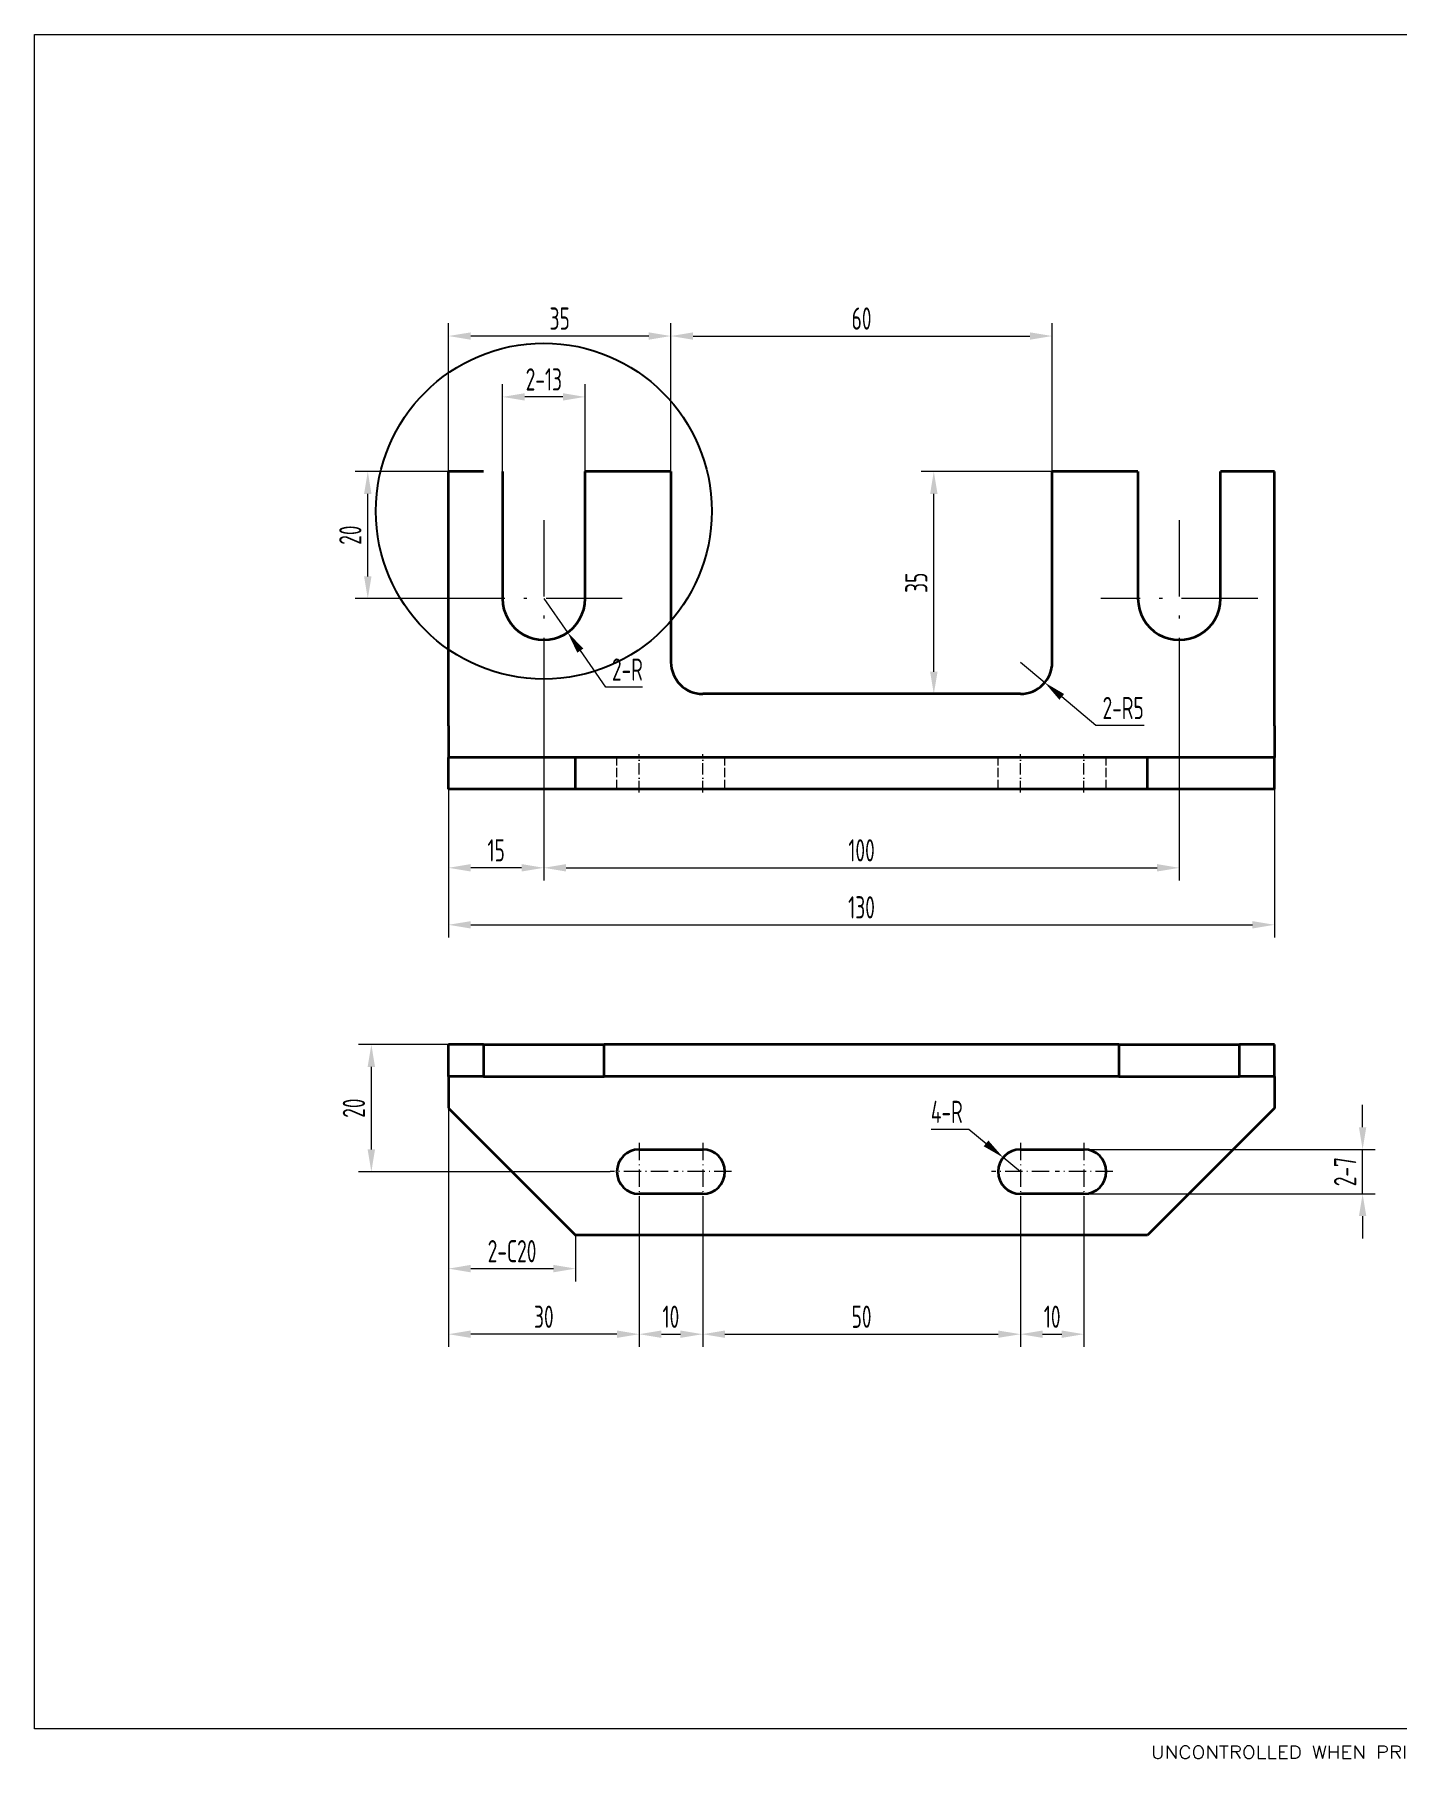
# Model space of a CAD drawing. Header units: millimetres. Extents: x 36361 to 54313, y -16165 to -10745.
# Drawn here: x 37331.5 to 37545.9, y -11280.1 to -11008.7 of the extents above; entities that cross this region are included whole.
import ezdxf

# ---------------------------------------------------------------- set-up
doc = ezdxf.new("R2010")
doc.units = ezdxf.units.MM
for name, pattern in [('AM_ISO02W050', [7.5, 6, -1.5]), ('AM_ISO08W050', [18, 12, -1.5, 3, -1.5]), ('DASHDOT', [18.5, 12, -3, 0.5, -3]), ('DASHED', [15, 12, -3])]:
    doc.linetypes.add(name, pattern=pattern)
doc.layers.add('254', color=7, linetype='Continuous', true_color=0xffffff)
for name, color, linetype, lineweight in [('AM_7', 4, 'AM_ISO08W050', 25), ('AM_HID', 7, 'AM_ISO02W050', 25), ('AM_VIS', 1, 'Continuous', 50), ('尺寸', 3, 'Continuous', 20)]:
    doc.layers.add(name, color=color, linetype=linetype, lineweight=lineweight)
doc.styles.add('blockfont', font='simplex.shx')
doc.styles.add('hztxt', font='ISOCP.SHX', dxfattribs={"width": 0.707, "bigfont": 'hztxt.shx'})
doc.dimstyles.new('cbwee1-1$0', dxfattribs={"dimtxt": 3.5, "dimasz": 3.5, "dimexe": 2, "dimexo": 0, "dimgap": 1, "dimtad": 1, "dimdsep": 46, "dimtxsty": 'hztxt', "dimcen": 0, "dimclrd": 256, "dimclre": 256, "dimclrt": 256, "dimazin": 2, "dimtp": 0.1, "dimtm": 0.1, "dimtfac": 0.71, "dimtmove": 0, "dimatfit": 3, "dimfxl": 0, "dimlwd": 20, "dimlwe": 20, "dimarcsym": 0})
doc.dimstyles.new('cbwee1-1$4', dxfattribs={"dimtxt": 3.5, "dimasz": 3.5, "dimexe": 2, "dimexo": 0, "dimgap": 1, "dimtad": 1, "dimtih": 1, "dimtoh": 1, "dimdsep": 46, "dimtxsty": 'hztxt', "dimcen": 0, "dimclrd": 256, "dimclre": 256, "dimclrt": 256, "dimazin": 2, "dimtp": 0.1, "dimtm": 0.1, "dimtfac": 0.71, "dimtmove": 0, "dimatfit": 3, "dimfxl": 0, "dimlwd": 20, "dimlwe": 20, "dimarcsym": 0})

# ---------------------------------------------------------------- blocks, each defined once
blk = doc.blocks.new('lingjiantuA4-1')
at = {"layer": '254', "color": 5, "linetype": 'Continuous', "lineweight": 18}
for p, q in [((3852.88, 11893.1), (4259.25, 11893.1)), ((3852.88, 11626.4), (3852.88, 11893.1)), ((4259.25, 11626.4), (3852.88, 11626.4))]:
    blk.add_line(p, q, dxfattribs=at)
at = {"layer": '254', "color": 4, "linetype": 'Continuous', "lineweight": 13, "insert": (4028.59, 11621.72), "char_height": 1.9763, "attachment_point": 7, "line_spacing_factor": 0.903614, "style": 'blockfont'}
blk.add_mtext('\\W1.1578;UNCONTROLLED WHEN PRINTED', dxfattribs=at)
blk = doc.blocks.new('OB-A4')
at = {"layer": '尺寸', "color": 237}
blk.add_lwpolyline([(0, 0.66), (406.37, 0.66), (406.37, -266.05), (0, -266.05)], close=True, dxfattribs=at)
blk = doc.blocks.new('*D87')
at = {"layer": 'Defpoints', "color": 0, "ltscale": 0.5, "transparency": 16777216}
for p in [(37405.19, -11065.73), (37405.19, -11077.49), (37418.19, -11077.49)]:
    blk.add_point(p, dxfattribs=at)
at = {"layer": '尺寸', "lineweight": 20, "ltscale": 0.5, "transparency": 16777216}
for p, q in [((37405.19, -11077.49), (37405.19, -11063.73)), ((37418.19, -11077.49), (37418.19, -11063.73)), ((37414.69, -11065.73), (37408.69, -11065.73))]:
    blk.add_line(p, q, dxfattribs=at)
at = {"layer": '尺寸', "ltscale": 0.5, "transparency": 16777216}
for points in [[(37408.69, -11065.15), (37408.69, -11066.31), (37405.19, -11065.73)], [(37414.69, -11065.15), (37414.69, -11066.31), (37418.19, -11065.73)]]:
    blk.add_solid(points, dxfattribs=at)
at = {"layer": '尺寸', "ltscale": 0.5, "transparency": 16777216, "insert": (37411.69, -11062.98), "char_height": 3.5, "attachment_point": 5, "style": 'hztxt'}
blk.add_mtext('2-13', dxfattribs=at)
blk = doc.blocks.new('*D92')
at = {"layer": 'Defpoints', "color": 0, "ltscale": 0.5, "transparency": 16777216}
for p in [(37383.99, -11077.49), (37396.69, -11077.49), (37399.34, -11097.49)]:
    blk.add_point(p, dxfattribs=at)
at = {"layer": '尺寸', "lineweight": 20, "ltscale": 0.5, "transparency": 16777216}
for p, q in [((37396.69, -11077.49), (37381.99, -11077.49)), ((37383.99, -11093.99), (37383.99, -11080.99)), ((37399.34, -11097.49), (37381.99, -11097.49))]:
    blk.add_line(p, q, dxfattribs=at)
at = {"layer": '尺寸', "ltscale": 0.5, "transparency": 16777216}
for points in [[(37383.4, -11080.99), (37384.57, -11080.99), (37383.99, -11077.49)], [(37383.4, -11093.99), (37384.57, -11093.99), (37383.99, -11097.49)]]:
    blk.add_solid(points, dxfattribs=at)
at = {"layer": '尺寸', "ltscale": 0.5, "transparency": 16777216, "insert": (37381.24, -11087.49), "char_height": 3.5, "attachment_point": 5, "rotation": 90, "style": 'hztxt'}
blk.add_mtext('20', dxfattribs=at)
blk = doc.blocks.new('*D93')
at = {"layer": 'Defpoints', "color": 0, "ltscale": 0.5, "transparency": 16777216}
for p in [(37411.69, -11109.84), (37511.69, -11109.84), (37511.69, -11139.86)]:
    blk.add_point(p, dxfattribs=at)
at = {"layer": '尺寸', "lineweight": 20, "ltscale": 0.5, "transparency": 16777216}
for p, q in [((37411.69, -11109.84), (37411.69, -11141.86)), ((37511.69, -11109.84), (37511.69, -11141.86)), ((37415.19, -11139.86), (37508.19, -11139.86))]:
    blk.add_line(p, q, dxfattribs=at)
at = {"layer": '尺寸', "ltscale": 0.5, "transparency": 16777216}
for points in [[(37415.19, -11139.27), (37415.19, -11140.44), (37411.69, -11139.86)], [(37508.19, -11139.27), (37508.19, -11140.44), (37511.69, -11139.86)]]:
    blk.add_solid(points, dxfattribs=at)
at = {"layer": '尺寸', "ltscale": 0.5, "transparency": 16777216, "insert": (37461.69, -11137.11), "char_height": 3.5, "attachment_point": 5, "style": 'hztxt'}
blk.add_mtext('100', dxfattribs=at)
blk = doc.blocks.new('*D94')
at = {"layer": 'Defpoints', "color": 0, "ltscale": 0.5, "transparency": 16777216}
for p in [(37396.69, -11127.49), (37411.69, -11133.02), (37396.69, -11139.86)]:
    blk.add_point(p, dxfattribs=at)
at = {"layer": '尺寸', "lineweight": 20, "ltscale": 0.5, "transparency": 16777216}
for p, q in [((37396.69, -11127.49), (37396.69, -11141.86)), ((37411.69, -11133.02), (37411.69, -11141.86)), ((37408.19, -11139.86), (37400.19, -11139.86))]:
    blk.add_line(p, q, dxfattribs=at)
at = {"layer": '尺寸', "ltscale": 0.5, "transparency": 16777216}
for points in [[(37400.19, -11139.27), (37400.19, -11140.44), (37396.69, -11139.86)], [(37408.19, -11139.27), (37408.19, -11140.44), (37411.69, -11139.86)]]:
    blk.add_solid(points, dxfattribs=at)
at = {"layer": '尺寸', "ltscale": 0.5, "transparency": 16777216, "insert": (37404.19, -11137.11), "char_height": 3.5, "attachment_point": 5, "style": 'hztxt'}
blk.add_mtext('15', dxfattribs=at)
blk = doc.blocks.new('*D95')
at = {"layer": 'Defpoints', "color": 0, "ltscale": 0.5, "transparency": 16777216}
for p in [(37396.69, -11127.49), (37526.69, -11127.49), (37526.69, -11148.83)]:
    blk.add_point(p, dxfattribs=at)
at = {"layer": '尺寸', "lineweight": 20, "ltscale": 0.5, "transparency": 16777216}
for p, q in [((37396.69, -11127.49), (37396.69, -11150.83)), ((37526.69, -11127.49), (37526.69, -11150.83)), ((37400.19, -11148.83), (37523.19, -11148.83))]:
    blk.add_line(p, q, dxfattribs=at)
at = {"layer": '尺寸', "ltscale": 0.5, "transparency": 16777216}
for points in [[(37400.19, -11148.25), (37400.19, -11149.41), (37396.69, -11148.83)], [(37523.19, -11148.25), (37523.19, -11149.41), (37526.69, -11148.83)]]:
    blk.add_solid(points, dxfattribs=at)
at = {"layer": '尺寸', "ltscale": 0.5, "transparency": 16777216, "insert": (37461.69, -11146.08), "char_height": 3.5, "attachment_point": 5, "style": 'hztxt'}
blk.add_mtext('130', dxfattribs=at)
blk = doc.blocks.new('*D100')
at = {"layer": 'Defpoints', "color": 0, "ltscale": 0.5, "transparency": 16777216}
for p in [(37384.55, -11167.69), (37396.69, -11167.69), (37422.14, -11187.69)]:
    blk.add_point(p, dxfattribs=at)
at = {"layer": '尺寸', "lineweight": 20, "ltscale": 0.5, "transparency": 16777216}
for p, q in [((37396.69, -11167.69), (37382.55, -11167.69)), ((37384.55, -11184.19), (37384.55, -11171.19)), ((37422.14, -11187.69), (37382.55, -11187.69))]:
    blk.add_line(p, q, dxfattribs=at)
at = {"layer": '尺寸', "ltscale": 0.5, "transparency": 16777216}
for points in [[(37383.96, -11171.19), (37385.13, -11171.19), (37384.55, -11167.69)], [(37383.96, -11184.19), (37385.13, -11184.19), (37384.55, -11187.69)]]:
    blk.add_solid(points, dxfattribs=at)
at = {"layer": '尺寸', "ltscale": 0.5, "transparency": 16777216, "insert": (37381.8, -11177.69), "char_height": 3.5, "attachment_point": 5, "rotation": 90, "style": 'hztxt'}
blk.add_mtext('20', dxfattribs=at)
blk = doc.blocks.new('*D101')
at = {"layer": 'Defpoints', "color": 0, "ltscale": 0.5, "transparency": 16777216}
for p in [(37426.69, -11192.24), (37436.69, -11192.24), (37436.69, -11213.27)]:
    blk.add_point(p, dxfattribs=at)
at = {"layer": '尺寸', "lineweight": 20, "ltscale": 0.5, "transparency": 16777216}
for p, q in [((37426.69, -11192.24), (37426.69, -11215.27)), ((37436.69, -11192.24), (37436.69, -11215.27)), ((37430.19, -11213.27), (37433.19, -11213.27))]:
    blk.add_line(p, q, dxfattribs=at)
at = {"layer": '尺寸', "ltscale": 0.5, "transparency": 16777216}
for points in [[(37430.19, -11212.69), (37430.19, -11213.85), (37426.69, -11213.27)], [(37433.19, -11212.69), (37433.19, -11213.85), (37436.69, -11213.27)]]:
    blk.add_solid(points, dxfattribs=at)
at = {"layer": '尺寸', "ltscale": 0.5, "transparency": 16777216, "insert": (37431.69, -11210.52), "char_height": 3.5, "attachment_point": 5, "style": 'hztxt'}
blk.add_mtext('10', dxfattribs=at)
blk = doc.blocks.new('*D102')
at = {"layer": 'Defpoints', "color": 0, "ltscale": 0.5, "transparency": 16777216}
for p in [(37436.69, -11192.24), (37486.69, -11192.24), (37486.69, -11213.27)]:
    blk.add_point(p, dxfattribs=at)
at = {"layer": '尺寸', "lineweight": 20, "ltscale": 0.5, "transparency": 16777216}
for p, q in [((37436.69, -11192.24), (37436.69, -11215.27)), ((37486.69, -11192.24), (37486.69, -11215.27)), ((37440.19, -11213.27), (37483.19, -11213.27))]:
    blk.add_line(p, q, dxfattribs=at)
at = {"layer": '尺寸', "ltscale": 0.5, "transparency": 16777216}
for points in [[(37440.19, -11212.69), (37440.19, -11213.85), (37436.69, -11213.27)], [(37483.19, -11212.69), (37483.19, -11213.85), (37486.69, -11213.27)]]:
    blk.add_solid(points, dxfattribs=at)
at = {"layer": '尺寸', "ltscale": 0.5, "transparency": 16777216, "insert": (37461.69, -11210.52), "char_height": 3.5, "attachment_point": 5, "style": 'hztxt'}
blk.add_mtext('50', dxfattribs=at)
blk = doc.blocks.new('*D103')
at = {"layer": 'Defpoints', "color": 0, "ltscale": 0.5, "transparency": 16777216}
for p in [(37486.69, -11192.24), (37496.69, -11192.24), (37496.69, -11213.27)]:
    blk.add_point(p, dxfattribs=at)
at = {"layer": '尺寸', "lineweight": 20, "ltscale": 0.5, "transparency": 16777216}
for p, q in [((37486.69, -11192.24), (37486.69, -11215.27)), ((37496.69, -11192.24), (37496.69, -11215.27)), ((37490.19, -11213.27), (37493.19, -11213.27))]:
    blk.add_line(p, q, dxfattribs=at)
at = {"layer": '尺寸', "ltscale": 0.5, "transparency": 16777216}
for points in [[(37490.19, -11212.69), (37490.19, -11213.85), (37486.69, -11213.27)], [(37493.19, -11212.69), (37493.19, -11213.85), (37496.69, -11213.27)]]:
    blk.add_solid(points, dxfattribs=at)
at = {"layer": '尺寸', "ltscale": 0.5, "transparency": 16777216, "insert": (37491.69, -11210.52), "char_height": 3.5, "attachment_point": 5, "style": 'hztxt'}
blk.add_mtext('10', dxfattribs=at)
blk = doc.blocks.new('*D88')
at = {"layer": 'Defpoints', "color": 0, "ltscale": 0.5, "transparency": 16777216}
for p in [(37396.69, -11177.69), (37426.69, -11192.24), (37396.69, -11213.27)]:
    blk.add_point(p, dxfattribs=at)
at = {"layer": '尺寸', "lineweight": 20, "ltscale": 0.5, "transparency": 16777216}
for p, q in [((37396.69, -11177.69), (37396.69, -11215.27)), ((37426.69, -11192.24), (37426.69, -11215.27)), ((37423.19, -11213.27), (37400.19, -11213.27))]:
    blk.add_line(p, q, dxfattribs=at)
at = {"layer": '尺寸', "ltscale": 0.5, "transparency": 16777216}
for points in [[(37400.19, -11212.69), (37400.19, -11213.85), (37396.69, -11213.27)], [(37423.19, -11212.69), (37423.19, -11213.85), (37426.69, -11213.27)]]:
    blk.add_solid(points, dxfattribs=at)
at = {"layer": '尺寸', "ltscale": 0.5, "transparency": 16777216, "insert": (37411.69, -11210.52), "char_height": 3.5, "attachment_point": 5, "style": 'hztxt'}
blk.add_mtext('30', dxfattribs=at)
blk = doc.blocks.new('*D104')
at = {"layer": 'Defpoints', "color": 0, "ltscale": 0.5, "transparency": 16777216}
for p in [(37496.69, -11184.19), (37540.54, -11184.19), (37496.69, -11191.19)]:
    blk.add_point(p, dxfattribs=at)
at = {"layer": '尺寸', "lineweight": 20, "ltscale": 0.5, "transparency": 16777216}
for p, q in [((37540.54, -11180.69), (37540.54, -11177.19)), ((37496.69, -11184.19), (37542.54, -11184.19)), ((37540.54, -11191.19), (37540.54, -11184.19)), ((37496.69, -11191.19), (37542.54, -11191.19)), ((37540.54, -11194.69), (37540.54, -11198.19))]:
    blk.add_line(p, q, dxfattribs=at)
at = {"layer": '尺寸', "ltscale": 0.5, "transparency": 16777216}
for points in [[(37539.96, -11180.69), (37541.12, -11180.69), (37540.54, -11184.19)], [(37539.96, -11194.69), (37541.12, -11194.69), (37540.54, -11191.19)]]:
    blk.add_solid(points, dxfattribs=at)
at = {"layer": '尺寸', "ltscale": 0.5, "transparency": 16777216, "insert": (37537.79, -11187.69), "char_height": 3.5, "attachment_point": 5, "rotation": 90, "style": 'hztxt'}
blk.add_mtext('2-7', dxfattribs=at)
blk = doc.blocks.new('*D89')
at = {"layer": 'Defpoints', "color": 0, "ltscale": 0.5, "transparency": 16777216}
for p in [(37483.99, -11185.46), (37486.69, -11187.69)]:
    blk.add_point(p, dxfattribs=at)
at = {"layer": '尺寸', "linetype": 'ByBlock', "lineweight": 20, "ltscale": 0.5, "transparency": 16777216}
for p, q in [((37472.63, -11181.02), (37478.58, -11181.02)), ((37478.58, -11181.02), (37481.28, -11183.24)), ((37486.69, -11187.69), (37483.99, -11185.46))]:
    blk.add_line(p, q, dxfattribs=at)
at = {"layer": '尺寸', "ltscale": 0.5, "transparency": 16777216}
blk.add_solid([(37481.65, -11182.79), (37480.91, -11183.69), (37483.99, -11185.46)], dxfattribs=at)
at = {"layer": '尺寸', "ltscale": 0.5, "transparency": 16777216, "insert": (37475.1, -11178.27), "char_height": 3.5, "attachment_point": 5, "style": 'hztxt'}
blk.add_mtext('4-R', dxfattribs=at)
blk = doc.blocks.new('*D105')
at = {"layer": 'Defpoints', "color": 0, "ltscale": 0.5, "transparency": 16777216}
for p in [(37396.69, -11056.15), (37396.69, -11077.49), (37431.69, -11077.49)]:
    blk.add_point(p, dxfattribs=at)
at = {"layer": '尺寸', "lineweight": 20, "ltscale": 0.5, "transparency": 16777216}
for p, q in [((37396.69, -11077.49), (37396.69, -11054.15)), ((37431.69, -11077.49), (37431.69, -11054.15)), ((37428.19, -11056.15), (37400.19, -11056.15))]:
    blk.add_line(p, q, dxfattribs=at)
at = {"layer": '尺寸', "ltscale": 0.5, "transparency": 16777216}
for points in [[(37400.19, -11055.57), (37400.19, -11056.73), (37396.69, -11056.15)], [(37428.19, -11055.57), (37428.19, -11056.73), (37431.69, -11056.15)]]:
    blk.add_solid(points, dxfattribs=at)
at = {"layer": '尺寸', "ltscale": 0.5, "transparency": 16777216, "insert": (37414.19, -11053.4), "char_height": 3.5, "attachment_point": 5, "style": 'hztxt'}
blk.add_mtext('35', dxfattribs=at)
blk = doc.blocks.new('*D106')
at = {"layer": 'Defpoints', "color": 0, "ltscale": 0.5, "transparency": 16777216}
for p in [(37491.69, -11056.15), (37431.69, -11077.49), (37491.69, -11077.49)]:
    blk.add_point(p, dxfattribs=at)
at = {"layer": '尺寸', "lineweight": 20, "ltscale": 0.5, "transparency": 16777216}
for p, q in [((37431.69, -11077.49), (37431.69, -11054.15)), ((37491.69, -11077.49), (37491.69, -11054.15)), ((37435.19, -11056.15), (37488.19, -11056.15))]:
    blk.add_line(p, q, dxfattribs=at)
at = {"layer": '尺寸', "ltscale": 0.5, "transparency": 16777216}
for points in [[(37435.19, -11055.57), (37435.19, -11056.73), (37431.69, -11056.15)], [(37488.19, -11055.57), (37488.19, -11056.73), (37491.69, -11056.15)]]:
    blk.add_solid(points, dxfattribs=at)
at = {"layer": '尺寸', "ltscale": 0.5, "transparency": 16777216, "insert": (37461.69, -11053.4), "char_height": 3.5, "attachment_point": 5, "style": 'hztxt'}
blk.add_mtext('60', dxfattribs=at)
blk = doc.blocks.new('*D107')
at = {"layer": 'Defpoints', "color": 0, "ltscale": 0.5, "transparency": 16777216}
for p in [(37473.06, -11077.49), (37491.69, -11077.49), (37481.43, -11112.49)]:
    blk.add_point(p, dxfattribs=at)
at = {"layer": '尺寸', "lineweight": 20, "ltscale": 0.5, "transparency": 16777216}
for p, q in [((37491.69, -11077.49), (37471.06, -11077.49)), ((37473.06, -11108.99), (37473.06, -11080.99)), ((37481.43, -11112.49), (37471.06, -11112.49))]:
    blk.add_line(p, q, dxfattribs=at)
at = {"layer": '尺寸', "ltscale": 0.5, "transparency": 16777216}
for points in [[(37472.48, -11080.99), (37473.65, -11080.99), (37473.06, -11077.49)], [(37472.48, -11108.99), (37473.65, -11108.99), (37473.06, -11112.49)]]:
    blk.add_solid(points, dxfattribs=at)
at = {"layer": '尺寸', "ltscale": 0.5, "transparency": 16777216, "insert": (37470.31, -11094.99), "char_height": 3.5, "attachment_point": 5, "rotation": 90, "style": 'hztxt'}
blk.add_mtext('35', dxfattribs=at)
blk = doc.blocks.new('*D90')
at = {"layer": 'Defpoints', "color": 0, "ltscale": 0.5, "transparency": 16777216}
for p in [(37486.69, -11107.49), (37490.52, -11110.7)]:
    blk.add_point(p, dxfattribs=at)
at = {"layer": '尺寸', "linetype": 'ByBlock', "lineweight": 20, "ltscale": 0.5, "transparency": 16777216}
for p, q in [((37486.69, -11107.49), (37490.52, -11110.7)), ((37498.56, -11117.45), (37493.2, -11112.95)), ((37506.16, -11117.45), (37498.56, -11117.45))]:
    blk.add_line(p, q, dxfattribs=at)
at = {"layer": '尺寸', "ltscale": 0.5, "transparency": 16777216}
blk.add_solid([(37493.57, -11112.5), (37492.82, -11113.4), (37490.52, -11110.7)], dxfattribs=at)
at = {"layer": '尺寸', "ltscale": 0.5, "transparency": 16777216, "insert": (37502.86, -11114.7), "char_height": 3.5, "attachment_point": 5, "style": 'hztxt'}
blk.add_mtext('2-R5', dxfattribs=at)
blk = doc.blocks.new('*D108')
at = {"layer": 'Defpoints', "color": 0, "ltscale": 0.5, "transparency": 16777216}
for p in [(37396.69, -11177.69), (37416.69, -11197.69), (37416.69, -11202.95)]:
    blk.add_point(p, dxfattribs=at)
at = {"layer": '尺寸', "lineweight": 20, "ltscale": 0.5, "transparency": 16777216}
for p, q in [((37396.69, -11177.69), (37396.69, -11204.95)), ((37416.69, -11197.69), (37416.69, -11204.95)), ((37400.19, -11202.95), (37413.19, -11202.95))]:
    blk.add_line(p, q, dxfattribs=at)
at = {"layer": '尺寸', "ltscale": 0.5, "transparency": 16777216}
for points in [[(37400.19, -11202.36), (37400.19, -11203.53), (37396.69, -11202.95)], [(37413.19, -11202.36), (37413.19, -11203.53), (37416.69, -11202.95)]]:
    blk.add_solid(points, dxfattribs=at)
at = {"layer": '尺寸', "ltscale": 0.5, "transparency": 16777216, "insert": (37406.69, -11200.2), "char_height": 3.5, "attachment_point": 5, "style": 'hztxt'}
blk.add_mtext('2-C20', dxfattribs=at)
blk = doc.blocks.new('*D91')
at = {"layer": 'Defpoints', "color": 0, "ltscale": 0.5, "transparency": 16777216}
for p in [(37411.69, -11097.49), (37415.43, -11102.81)]:
    blk.add_point(p, dxfattribs=at)
at = {"layer": '尺寸', "linetype": 'ByBlock', "lineweight": 20, "ltscale": 0.5, "transparency": 16777216}
for p, q in [((37411.69, -11097.49), (37415.43, -11102.81)), ((37421.46, -11111.4), (37417.44, -11105.67)), ((37427.23, -11111.4), (37421.46, -11111.4))]:
    blk.add_line(p, q, dxfattribs=at)
at = {"layer": '尺寸', "ltscale": 0.5, "transparency": 16777216}
blk.add_solid([(37417.91, -11105.33), (37416.96, -11106), (37415.43, -11102.81)], dxfattribs=at)
at = {"layer": '尺寸', "ltscale": 0.5, "transparency": 16777216, "insert": (37424.84, -11108.65), "char_height": 3.5, "attachment_point": 5, "style": 'hztxt'}
blk.add_mtext('2-R', dxfattribs=at)

msp = doc.modelspace()

# ---------------------------------------------------------------- linework, layer by layer
at = {"color": 6, "ltscale": 0.5}
msp.add_circle((37411.69, -11083.708), 26.433, dxfattribs=at)
at = {"layer": 'AM_7', "linetype": 'DASHDOT', "lineweight": 13}
for p, q in [((37411.69, -11085.136), (37411.69, -11109.836)), ((37511.69, -11085.136), (37511.69, -11109.836)), ((37424.04, -11097.486), (37399.339, -11097.486)), ((37524.04, -11097.486), (37499.339, -11097.486))]:
    msp.add_line(p, q, dxfattribs=at)
at = {"layer": 'AM_7', "linetype": 'DASHDOT', "lineweight": 13, "ltscale": 0.15}
for p, q in [((37426.69, -11127.986), (37426.69, -11121.986)), ((37436.69, -11127.986), (37436.69, -11121.986)), ((37486.69, -11127.986), (37486.69, -11121.986)), ((37496.69, -11127.986), (37496.69, -11121.986))]:
    msp.add_line(p, q, dxfattribs=at)
at = {"layer": 'AM_7', "linetype": 'DASHDOT', "lineweight": 13, "ltscale": 0.227499}
for p, q in [((37426.69, -11183.136), (37426.69, -11192.236)), ((37436.69, -11183.136), (37436.69, -11192.236)), ((37486.69, -11183.136), (37486.69, -11192.236)), ((37496.69, -11183.136), (37496.69, -11192.236))]:
    msp.add_line(p, q, dxfattribs=at)
at = {"layer": 'AM_7', "linetype": 'DASHDOT', "lineweight": 13, "ltscale": 0.227502}
for p, q in [((37431.24, -11187.686), (37422.139, -11187.686)), ((37441.24, -11187.686), (37432.139, -11187.686)), ((37491.24, -11187.686), (37482.139, -11187.686)), ((37501.24, -11187.686), (37492.139, -11187.686))]:
    msp.add_line(p, q, dxfattribs=at)
at = {"layer": 'AM_HID', "linetype": 'DASHED', "lineweight": 13, "ltscale": 0.125}
for p, q in [((37423.19, -11127.486), (37423.19, -11122.486)), ((37440.19, -11127.486), (37440.19, -11122.486)), ((37483.19, -11127.486), (37483.19, -11122.486)), ((37500.19, -11127.486), (37500.19, -11122.486))]:
    msp.add_line(p, q, dxfattribs=at)
at = {"layer": 'AM_VIS', "lineweight": 35, "ltscale": 0.1375}
for p, q in [((37402.19, -11077.486), (37396.69, -11077.486)), ((37526.69, -11077.486), (37518.19, -11077.486)), ((37402.19, -11167.686), (37396.69, -11167.686)), ((37526.69, -11167.686), (37521.19, -11167.686)), ((37402.19, -11172.686), (37396.69, -11172.686)), ((37526.69, -11172.686), (37521.19, -11172.686))]:
    msp.add_line(p, q, dxfattribs=at)
at = {"layer": 'AM_VIS', "lineweight": 35}
for p, q in [((37396.69, -11117.486), (37396.69, -11077.486)), ((37405.19, -11077.486), (37405.19, -11097.486)), ((37431.69, -11077.486), (37418.19, -11077.486)), ((37418.19, -11097.486), (37418.19, -11077.486)), ((37431.69, -11077.486), (37431.69, -11107.486)), ((37505.19, -11077.486), (37491.69, -11077.486)), ((37491.69, -11107.486), (37491.69, -11077.486)), ((37505.19, -11077.486), (37505.19, -11097.486)), ((37518.19, -11097.486), (37518.19, -11077.486)), ((37526.69, -11117.486), (37526.69, -11077.486)), ((37486.69, -11112.486), (37436.69, -11112.486)), ((37526.69, -11122.486), (37396.69, -11122.486)), ((37416.69, -11127.486), (37416.69, -11122.486)), ((37506.69, -11127.486), (37506.69, -11122.486)), ((37526.69, -11127.486), (37396.69, -11127.486)), ((37502.19, -11167.686), (37421.19, -11167.686)), ((37502.19, -11172.686), (37421.19, -11172.686)), ((37506.69, -11197.686), (37416.69, -11197.686))]:
    msp.add_line(p, q, dxfattribs=at)
at = {"layer": 'AM_VIS', "lineweight": 35, "ltscale": 0.125}
for p, q in [((37396.69, -11117.486), (37396.69, -11122.486)), ((37526.69, -11117.486), (37526.69, -11122.486)), ((37396.69, -11127.486), (37396.69, -11122.486)), ((37526.69, -11127.486), (37526.69, -11122.486)), ((37396.69, -11172.686), (37396.69, -11167.686)), ((37402.19, -11167.686), (37402.19, -11172.686)), ((37421.19, -11172.686), (37421.19, -11167.686)), ((37502.19, -11167.686), (37502.19, -11172.686)), ((37521.19, -11172.686), (37521.19, -11167.686)), ((37526.69, -11172.686), (37526.69, -11167.686)), ((37396.69, -11172.686), (37396.69, -11177.686)), ((37526.69, -11172.686), (37526.69, -11177.686))]:
    msp.add_line(p, q, dxfattribs=at)
at = {"layer": 'AM_VIS', "lineweight": 35, "ltscale": 0.475}
for p, q in [((37402.19, -11167.686), (37421.19, -11167.686)), ((37502.19, -11167.686), (37521.19, -11167.686)), ((37402.19, -11172.686), (37421.19, -11172.686)), ((37502.19, -11172.686), (37521.19, -11172.686)), ((37396.69, -11177.686), (37416.69, -11197.686)), ((37526.69, -11177.686), (37506.69, -11197.686))]:
    msp.add_line(p, q, dxfattribs=at)
at = {"layer": 'AM_VIS', "lineweight": 35, "ltscale": 0.25}
for p, q in [((37426.69, -11184.186), (37436.69, -11184.186)), ((37486.69, -11184.186), (37496.69, -11184.186)), ((37436.69, -11191.186), (37426.69, -11191.186)), ((37496.69, -11191.186), (37486.69, -11191.186))]:
    msp.add_line(p, q, dxfattribs=at)
at = {"layer": 'AM_VIS', "lineweight": 35}
for centre, radius, start, end in [((37411.69, -11097.486), 6.5, 179.99999, 0), ((37511.69, -11097.486), 6.5, 179.99999, 0), ((37436.69, -11107.486), 5, 180.00001, 270), ((37486.69, -11107.486), 5, 270, 0), ((37426.69, -11187.686), 3.5, 90, 270), ((37436.69, -11187.686), 3.5, 270, 90), ((37486.69, -11187.686), 3.5, 90, 270), ((37496.69, -11187.686), 3.5, 270, 90)]:
    msp.add_arc(centre, radius, start, end, dxfattribs=at)

# ---------------------------------------------------------------- block references
at = {"layer": '254'}
msp.add_blockref('lingjiantuA4-1', (33478.657, -22901.786), dxfattribs=at)
at = {"layer": '尺寸', "color": 3}
msp.add_blockref('OB-A4', (37331.537, -11009.349), dxfattribs=at)

# ---------------------------------------------------------------- dimensions: what is measured, and where the dimension line sits
at = {"layer": '尺寸', "ltscale": 0.5}
for base, p1, p2, picture, middle in [((37396.69, -11056.151), (37431.69, -11077.486), (37396.69, -11077.486), '*D105', (37414.19, -11053.401)), ((37491.69, -11056.151), (37431.69, -11077.486), (37491.69, -11077.486), '*D106', (37461.69, -11053.401)), ((37511.69, -11139.858), (37411.69, -11109.836), (37511.69, -11109.836), '*D93', (37461.69, -11137.108)), ((37396.69, -11139.858), (37411.69, -11133.022), (37396.69, -11127.486), '*D94', (37404.19, -11137.108)), ((37526.69, -11148.83), (37396.69, -11127.486), (37526.69, -11127.486), '*D95', (37461.69, -11146.08)), ((37396.69, -11213.269), (37426.69, -11192.236), (37396.69, -11177.686), '*D88', (37411.69, -11210.519)), ((37436.69, -11213.269), (37426.69, -11192.236), (37436.69, -11192.236), '*D101', (37431.69, -11210.519)), ((37486.69, -11213.269), (37436.69, -11192.236), (37486.69, -11192.236), '*D102', (37461.69, -11210.519)), ((37496.69, -11213.269), (37486.69, -11192.236), (37496.69, -11192.236), '*D103', (37491.69, -11210.519))]:
    dim = msp.add_linear_dim(base=base, p1=p1, p2=p2, dimstyle='cbwee1-1$0', dxfattribs=at)
    dim.commit()
    dim.dimension.update_dxf_attribs({"geometry": picture, "text_midpoint": middle})
dim = msp.add_linear_dim(base=(37405.19, -11065.729), p1=(37418.19, -11077.486), p2=(37405.19, -11077.486), dimstyle='cbwee1-1$0', override={"dimpost": '2-<>'}, dxfattribs=at)
dim.commit()
dim.dimension.update_dxf_attribs({"geometry": '*D87', "text_midpoint": (37411.69, -11062.978)})
for base, p1, p2, picture, middle in [((37383.987, -11077.486), (37399.339, -11097.486), (37396.69, -11077.486), '*D92', (37381.236, -11087.486)), ((37473.064, -11077.486), (37481.429, -11112.486), (37491.69, -11077.486), '*D107', (37470.314, -11094.986)), ((37384.547, -11167.686), (37422.139, -11187.686), (37396.69, -11167.686), '*D100', (37381.797, -11177.686))]:
    dim = msp.add_linear_dim(base=base, p1=p1, p2=p2, angle=90, dimstyle='cbwee1-1$0', dxfattribs=at)
    dim.commit()
    dim.dimension.update_dxf_attribs({"geometry": picture, "text_midpoint": middle})
for center, mpoint, text, picture, middle in [((37411.69, -11097.486), (37415.425, -11102.805), '2-R', '*D91', (37424.843, -11108.648)), ((37486.69, -11187.686), (37483.986, -11185.463), '4-R', '*D89', (37475.105, -11178.267))]:
    dim = msp.add_radius_dim(center=center, mpoint=mpoint, text=text, dimstyle='cbwee1-1$4', dxfattribs=at)
    dim.commit()
    dim.dimension.update_dxf_attribs({"geometry": picture, "text_midpoint": middle})
dim = msp.add_radius_dim(center=(37486.69, -11107.486), mpoint=(37490.519, -11110.701), dimstyle='cbwee1-1$4', override={"dimpost": '2-R<>'}, dxfattribs=at)
dim.commit()
dim.dimension.update_dxf_attribs({"geometry": '*D90', "text_midpoint": (37502.861, -11114.702)})
dim = msp.add_linear_dim(base=(37416.69, -11202.948), p1=(37396.69, -11177.686), p2=(37416.69, -11197.686), text='2-C20', dimstyle='cbwee1-1$0', dxfattribs=at)
dim.commit()
dim.dimension.update_dxf_attribs({"geometry": '*D108', "text_midpoint": (37406.69, -11200.198)})
dim = msp.add_linear_dim(base=(37540.541, -11184.186), p1=(37496.69, -11191.186), p2=(37496.69, -11184.186), angle=90, dimstyle='cbwee1-1$0', override={"dimpost": '2-<>'}, dxfattribs=at)
dim.commit()
dim.dimension.update_dxf_attribs({"geometry": '*D104', "text_midpoint": (37537.791, -11187.686)})

doc.saveas('drawing.dxf')
